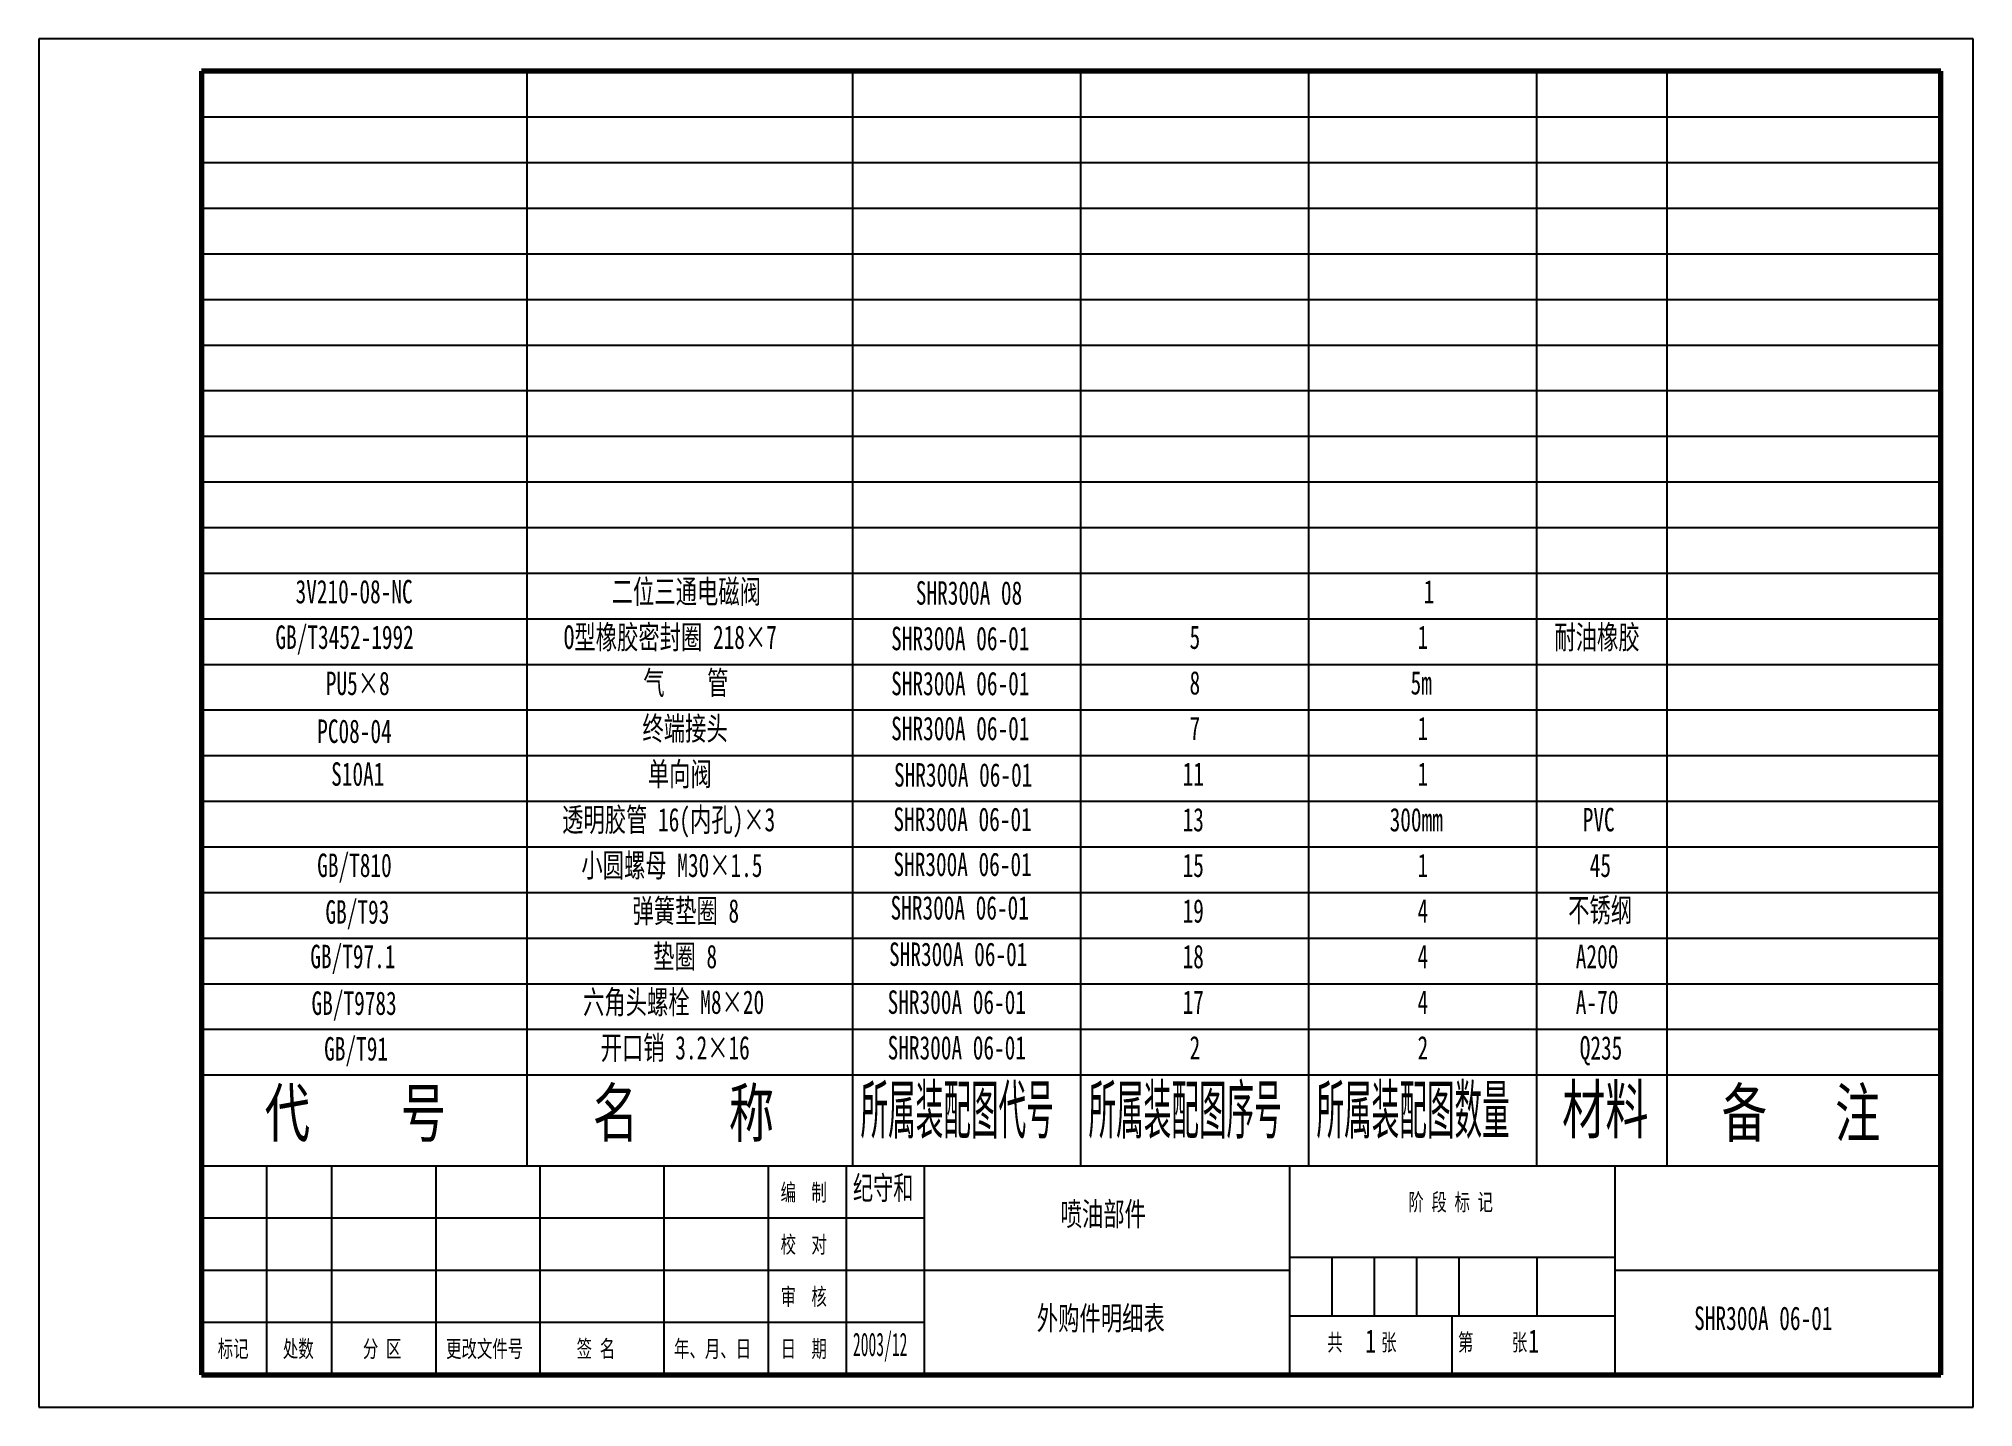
# Model space of a CAD drawing. Header units: millimetres. Extents: x -148 to 148, y -105 to 105.
import ezdxf

# ---------------------------------------------------------------- set-up
doc = ezdxf.new("R2010")
doc.units = ezdxf.units.MM
for name, color, linetype, lineweight in [('CAXA0', 7, 'Continuous', 70), ('CAXA3', 7, 'Continuous', 25), ('CAXA4', 3, 'Continuous', 25)]:
    doc.layers.add(name, color=color, linetype=linetype, lineweight=lineweight)
doc.styles.add('TextStyle0', font='', dxfattribs={"width": 0.425671})
doc.styles.add('TextStyle1', font='', dxfattribs={"width": 0.629903})
doc.styles.add('TextStyle2', font='', dxfattribs={"width": 0.487796})
doc.styles.add('UserTxtStyle1', font='', dxfattribs={"width": 0.7})
doc.styles.add('UserTxtStyle2', font='', dxfattribs={"width": 0.7})
doc.styles.add('UserTxtStyle3', font='', dxfattribs={"width": 0.7})
doc.styles.add('UserTxtStyle4', font='', dxfattribs={"width": 0.667})
doc.styles.add('UserTxtStyle5', font='', dxfattribs={"width": 0.667})
doc.styles.add('标准', font='', dxfattribs={"width": 0.667})
doc.styles.get('TextStyle0').set_extended_font_data('FangSong_GB2312')
doc.styles.get('TextStyle1').set_extended_font_data('FangSong_GB2312')
doc.styles.get('TextStyle2').set_extended_font_data('FangSong_GB2312')
doc.styles.get('UserTxtStyle1').set_extended_font_data('FangSong_GB2312')
doc.styles.get('UserTxtStyle2').set_extended_font_data('FangSong_GB2312')
doc.styles.get('UserTxtStyle3').set_extended_font_data('FangSong_GB2312')
doc.styles.get('UserTxtStyle4').set_extended_font_data('FangSong_GB2312')
doc.styles.get('UserTxtStyle5').set_extended_font_data('FangSong_GB2312')
doc.styles.get('标准').set_extended_font_data('FangSong_GB2312')

# ---------------------------------------------------------------- blocks, each defined once
blk = doc.blocks.new('CAXBLOCK0', base_point=(143.5, -100))
at = {"layer": 'CAXA3'}
for p, q in [((-73.5, -68), (-73.5, 100)), ((-23.5, -68), (-23.5, 100)), ((11.5, -68), (11.5, 100)), ((46.5, -68), (46.5, 100)), ((81.5, -68), (81.5, 100)), ((101.5, -68), (101.5, 100)), ((-123.5, 93), (143.5, 93)), ((-123.5, 86), (143.5, 86)), ((-123.5, 79), (143.5, 79)), ((-123.5, 72), (143.5, 72)), ((-123.5, 65), (143.5, 65)), ((-123.5, 58), (143.5, 58)), ((-123.5, 51), (143.5, 51)), ((-123.5, 44), (143.5, 44)), ((-123.5, 37), (143.5, 37)), ((-123.5, 30), (143.5, 30)), ((-123.5, 23), (143.5, 23)), ((-123.5, 16), (143.5, 16)), ((-123.5, 9), (143.5, 9)), ((-123.5, 2), (143.5, 2)), ((-123.5, -5), (143.5, -5)), ((-123.5, -12), (143.5, -12)), ((-123.5, -19), (143.5, -19)), ((-123.5, -26), (143.5, -26)), ((-123.5, -33), (143.5, -33)), ((-123.5, -40), (143.5, -40)), ((-123.5, -47), (143.5, -47)), ((-123.5, -54), (143.5, -54))]:
    blk.add_line(p, q, dxfattribs=at)
at = {"layer": 'CAXA4', "linetype": 'Continuous', "lineweight": 25, "char_height": 7.3, "attachment_point": 1}
for s, insert, style in [('\\fFangSong_GB2312|b0|i0|p34;    代    号', (-127.71, -56.18), 'UserTxtStyle1'), ('\\fFangSong_GB2312|b0|i0|p34;    名    称', (-77.34, -56.18), 'UserTxtStyle2'), ('\\fFangSong_GB2312|b0|i0|p34;所属装配图代号', (-22.34, -55.66), 'TextStyle0'), ('\\fFangSong_GB2312|b0|i0|p34;所属装配图序号', (12.66, -55.66), 'TextStyle0'), ('\\fFangSong_GB2312|b0|i0|p34;所属装配图数量', (47.66, -55.66), 'TextStyle0'), ('\\fFangSong_GB2312|b0|i0|p34;材料', (85.36, -55.65), '标准'), ('\\fFangSong_GB2312|b0|i0|p34;备   注', (109.87, -56.18), 'UserTxtStyle3')]:
    blk.add_mtext(s, dxfattribs=dict(at, insert=insert, style=style))
blk = doc.blocks.new('CAXBLOCK1', base_point=(143.5, -100))
at = {"layer": 'CAXA0', "linetype": 'Continuous', "lineweight": 70}
for p, q in [((143.5, 100), (-123.5, 100)), ((-123.5, 100), (-123.5, -100)), ((143.5, -100), (143.5, 100)), ((-123.5, -100), (143.5, -100))]:
    blk.add_line(p, q, dxfattribs=at)
at = {"layer": 'CAXA3', "linetype": 'Continuous', "lineweight": 25}
for p, q in [((148.5, 105), (-148.5, 105)), ((-148.5, 105), (-148.5, -105)), ((148.5, -105), (148.5, 105)), ((-148.5, -105), (148.5, -105))]:
    blk.add_line(p, q, dxfattribs=at)
blk = doc.blocks.new('CAXBLOCK3', base_point=(143.5, -100))
at = {"layer": 'CAXA3'}
for p, q in [((143.5, -68), (-123.5, -68)), ((-123.5, -68), (-123.5, -100)), ((-113.5, -100), (-113.5, -68)), ((-103.5, -100), (-103.5, -68)), ((-87.5, -100), (-87.5, -68)), ((-71.5, -100), (-71.5, -68)), ((-52.5, -100), (-52.5, -68)), ((-36.5, -68), (-36.5, -100)), ((-24.5, -100), (-24.5, -68)), ((-12.5, -100), (-12.5, -68)), ((43.5, -68), (43.5, -100)), ((93.5, -100), (93.5, -68)), ((143.5, -68), (143.5, -100)), ((-36.5, -72), (-36.5, -100)), ((-36.5, -76), (-123.5, -76)), ((-12.5, -76), (-36.5, -76)), ((93.5, -82), (43.5, -82)), ((50, -82), (50, -91)), ((56.5, -82), (56.5, -91)), ((63, -82), (63, -91)), ((69.5, -82), (69.5, -91)), ((81.5, -82), (81.5, -91)), ((-36.5, -84), (-123.5, -84)), ((143.5, -84), (93.5, -84)), ((-36.5, -92), (-123.5, -92)), ((-12.5, -92), (-36.5, -92)), ((93.5, -91), (43.5, -91)), ((68.5, -100), (68.5, -91)), ((143.5, -100), (-123.5, -100))]:
    blk.add_line(p, q, dxfattribs=at)
at = {"layer": 'CAXA3', "linetype": 'Continuous', "lineweight": 25}
blk.add_line((43.5, -84), (-36.5, -84), dxfattribs=at)
at = {"layer": 'CAXA4', "linetype": 'Continuous', "lineweight": 25, "char_height": 2.6, "attachment_point": 1, "style": 'UserTxtStyle4'}
for s, insert in [('\\fFangSong_GB2312|b0|i0|p34;编  制', (-34.6, -70.72)), ('\\fFangSong_GB2312|b0|i0|p34;阶 段 标 记', (61.76, -72.22)), ('\\fFangSong_GB2312|b0|i0|p34;校  对', (-34.6, -78.72)), ('\\fFangSong_GB2312|b0|i0|p34;审  核', (-34.6, -86.72)), ('\\fFangSong_GB2312|b0|i0|p34;日  期 ', (-34.6, -94.72))]:
    blk.add_mtext(s, dxfattribs=dict(at, insert=insert))
at = {"layer": 'CAXA4', "char_height": 2.6, "attachment_point": 1}
for s, insert, style in [('\\fFangSong_GB2312|b0|i0|p34;标记', (-121.01, -94.72), '标准'), ('\\fFangSong_GB2312|b0|i0|p34;处数', (-111.01, -94.72), '标准'), ('\\fFangSong_GB2312|b0|i0|p34;分 区', (-98.73, -94.72), '标准'), ('\\fFangSong_GB2312|b0|i0|p34;更改文件号', (-85.96, -94.72), '标准'), ('\\fFangSong_GB2312|b0|i0|p34;签 名', (-65.91, -94.72), '标准'), ('\\fFangSong_GB2312|b0|i0|p34;年、月、日', (-50.96, -94.72), '标准'), ('\\fFangSong_GB2312|b0|i0|p34;共     张        第     张', (49.32, -93.72), 'UserTxtStyle4')]:
    blk.add_mtext(s, dxfattribs=dict(at, insert=insert, style=style))
blk = doc.blocks.new('CAXBLOCK4')
at = {"layer": 'CAXA0', "color": 0, "linetype": 'Continuous', "lineweight": 25, "insert": (-23.5, -69.534), "char_height": 3.6, "attachment_point": 1, "style": 'TextStyle1'}
blk.add_mtext('\\fFangSong_GB2312|b0|i0|p34;纪守和', dxfattribs=at)
blk = doc.blocks.new('CAXBLOCK7')
at = {"layer": 'CAXA0', "color": 0, "linetype": 'Continuous', "lineweight": 25, "insert": (-23.5, -93.534), "char_height": 3.6, "attachment_point": 1, "style": 'TextStyle2'}
blk.add_mtext('\\fFangSong_GB2312|b0|i0|p34;2003/12', dxfattribs=at)
blk = doc.blocks.new('CAXBLOCK8')
at = {"layer": 'CAXA0', "color": 0, "linetype": 'Continuous', "lineweight": 25, "insert": (8.380712, -73.534), "char_height": 3.6, "attachment_point": 1, "style": '标准'}
blk.add_mtext('\\fFangSong_GB2312|b0|i0|p34;喷油部件', dxfattribs=at)
blk = doc.blocks.new('CAXBLOCK9')
at = {"layer": 'CAXA0', "color": 0, "linetype": 'Continuous', "lineweight": 25, "insert": (4.731068, -89.534), "char_height": 3.6, "attachment_point": 1, "style": '标准'}
blk.add_mtext('\\fFangSong_GB2312|b0|i0|p34;外购件明细表', dxfattribs=at)
blk = doc.blocks.new('CAXBLOCK11')
at = {"layer": 'CAXA0', "color": 0, "linetype": 'Continuous', "lineweight": 25, "insert": (105.648657, -89.534), "char_height": 3.6, "attachment_point": 1, "style": '标准'}
blk.add_mtext('\\fFangSong_GB2312|b0|i0|p34;SHR300A 06-01', dxfattribs=at)
blk = doc.blocks.new('CAXBLOCK12')
at = {"layer": 'CAXA0', "color": 0, "linetype": 'Continuous', "lineweight": 25, "insert": (55.177589, -93.034), "char_height": 3.6, "attachment_point": 1, "style": '标准'}
blk.add_mtext('\\fFangSong_GB2312|b0|i0|p34;1', dxfattribs=at)
blk = doc.blocks.new('CAXBLOCK13')
at = {"layer": 'CAXA0', "color": 0, "linetype": 'Continuous', "lineweight": 25, "insert": (80.177589, -93.034), "char_height": 3.6, "attachment_point": 1, "style": '标准'}
blk.add_mtext('\\fFangSong_GB2312|b0|i0|p34;1', dxfattribs=at)

msp = doc.modelspace()

# ---------------------------------------------------------------- block references
at = {"layer": 'CAXA0'}
for name in ['CAXBLOCK1', 'CAXBLOCK0', 'CAXBLOCK3']:
    msp.add_blockref(name, (143.5, -100), dxfattribs=at)
at = {"layer": 'CAXA3'}
for name in ['CAXBLOCK4', 'CAXBLOCK8', 'CAXBLOCK9', 'CAXBLOCK11', 'CAXBLOCK7', 'CAXBLOCK12', 'CAXBLOCK13']:
    msp.add_blockref(name, (0, 0), dxfattribs=at)

# ---------------------------------------------------------------- texts
at = {"layer": 'CAXA4', "linetype": 'Continuous', "lineweight": 25, "char_height": 3.6, "attachment_point": 1}
for s, insert, style in [('\\fFangSong_GB2312|b0|i0|p34;3V210-08-NC', (-109.06, 21.96), 'UserTxtStyle4'), ('\\fFangSong_GB2312|b0|i0|p34;二位三通电磁阀', (-60.54, 21.96), 'UserTxtStyle4'), ('\\fFangSong_GB2312|b0|i0|p34;SHR300A 08', (-13.84, 21.76), 'UserTxtStyle5'), ('\\fFangSong_GB2312|b0|i0|p34;1', (64.13, 21.96), 'UserTxtStyle4'), ('\\fFangSong_GB2312|b0|i0|p34;GB/T3452-1992', (-112.15, 14.97), 'UserTxtStyle4'), ('\\fFangSong_GB2312|b0|i0|p34;O型橡胶密封圈 218×7', (-67.9, 14.97), 'UserTxtStyle4'), ('\\fFangSong_GB2312|b0|i0|p34;5', (28.18, 14.97), 'UserTxtStyle4'), ('\\fFangSong_GB2312|b0|i0|p34;1', (63.18, 14.97), 'UserTxtStyle4'), ('\\fFangSong_GB2312|b0|i0|p34;耐油橡胶', (84.18, 14.97), 'UserTxtStyle4'), ('\\fFangSong_GB2312|b0|i0|p34;SHR300A 06-01', (-17.63, 14.77), 'UserTxtStyle5'), ('\\fFangSong_GB2312|b0|i0|p34;PU5×8', (-104.42, 7.89), 'UserTxtStyle4'), ('\\fFangSong_GB2312|b0|i0|p34;气    管', (-55.69, 7.97), 'UserTxtStyle5'), ('\\fFangSong_GB2312|b0|i0|p34;SHR300A 06-01', (-17.63, 7.86), 'UserTxtStyle5'), ('\\fFangSong_GB2312|b0|i0|p34;8', (28.18, 7.97), 'UserTxtStyle4'), ('\\fFangSong_GB2312|b0|i0|p34;5m', (62.11, 7.97), 'UserTxtStyle4'), ('\\fFangSong_GB2312|b0|i0|p34;PC08-04', (-105.74, 0.54), 'UserTxtStyle4'), ('\\fFangSong_GB2312|b0|i0|p34;终端接头', (-55.82, 0.97), 'UserTxtStyle4'), ('\\fFangSong_GB2312|b0|i0|p34;SHR300A 06-01', (-17.63, 0.96), 'UserTxtStyle5'), ('\\fFangSong_GB2312|b0|i0|p34;7', (28.18, 0.97), 'UserTxtStyle4'), ('\\fFangSong_GB2312|b0|i0|p34;1', (63.18, 0.97), 'UserTxtStyle4'), ('\\fFangSong_GB2312|b0|i0|p34;单向阀 ', (-54.99, -6.03), 'UserTxtStyle4'), ('\\fFangSong_GB2312|b0|i0|p34;S10A1', (-103.6, -6.03), 'UserTxtStyle4'), ('\\fFangSong_GB2312|b0|i0|p34;SHR300A 06-01', (-17.19, -6.16), 'UserTxtStyle5'), ('\\fFangSong_GB2312|b0|i0|p34;11', (27.11, -6.03), 'UserTxtStyle4'), ('\\fFangSong_GB2312|b0|i0|p34;1', (63.18, -6.03), 'UserTxtStyle4'), ('\\fFangSong_GB2312|b0|i0|p34;透明胶管 16(内孔)×3', (-68.15, -13.03), 'UserTxtStyle4'), ('\\fFangSong_GB2312|b0|i0|p34;SHR300A 06-01', (-17.28, -12.97), 'UserTxtStyle5'), ('\\fFangSong_GB2312|b0|i0|p34;13', (27.11, -13.03), 'UserTxtStyle4'), ('\\fFangSong_GB2312|b0|i0|p34;300mm', (58.9, -13.03), 'UserTxtStyle4'), ('\\fFangSong_GB2312|b0|i0|p34;PVC', (88.54, -13.03), 'UserTxtStyle4'), ('\\fFangSong_GB2312|b0|i0|p34;GB/T810', (-105.74, -20.03), 'UserTxtStyle4'), ('\\fFangSong_GB2312|b0|i0|p34;小圆螺母 M30×1.5', (-65.19, -20.03), 'UserTxtStyle4'), ('\\fFangSong_GB2312|b0|i0|p34;SHR300A 06-01', (-17.28, -19.88), 'UserTxtStyle5'), ('\\fFangSong_GB2312|b0|i0|p34;15', (27.11, -20.03), 'UserTxtStyle4'), ('\\fFangSong_GB2312|b0|i0|p34;1', (63.18, -20.03), 'UserTxtStyle4'), ('\\fFangSong_GB2312|b0|i0|p34;45', (89.61, -20.03), 'UserTxtStyle4'), ('\\fFangSong_GB2312|b0|i0|p34;弹簧垫圈 8', (-57.34, -27.03), 'UserTxtStyle5'), ('\\fFangSong_GB2312|b0|i0|p34;SHR300A 06-01', (-17.72, -26.56), 'UserTxtStyle5'), ('\\fFangSong_GB2312|b0|i0|p34;不锈纲', (86.3, -26.9), 'UserTxtStyle4'), ('\\fFangSong_GB2312|b0|i0|p34;GB/T93', (-104.47, -27.19), 'UserTxtStyle4'), ('\\fFangSong_GB2312|b0|i0|p34;19', (27.11, -27.03), 'UserTxtStyle4'), ('\\fFangSong_GB2312|b0|i0|p34;4', (63.18, -27.03), 'UserTxtStyle4'), ('\\fFangSong_GB2312|b0|i0|p34;GB/T97.1', (-106.8, -34.03), 'UserTxtStyle4'), ('\\fFangSong_GB2312|b0|i0|p34;垫圈 8', (-54.17, -34.03), 'UserTxtStyle4'), ('\\fFangSong_GB2312|b0|i0|p34;SHR300A 06-01', (-17.95, -33.68), 'UserTxtStyle5'), ('\\fFangSong_GB2312|b0|i0|p34;18', (27.11, -34.03), 'UserTxtStyle4'), ('\\fFangSong_GB2312|b0|i0|p34;4', (63.18, -34.03), 'UserTxtStyle4'), ('\\fFangSong_GB2312|b0|i0|p34;A200', (87.47, -34.03), 'UserTxtStyle4'), ('\\fFangSong_GB2312|b0|i0|p34;GB/T9783', (-106.61, -41.19), 'UserTxtStyle4'), ('\\fFangSong_GB2312|b0|i0|p34;六角头螺栓 M8×20', (-64.94, -41.03), 'UserTxtStyle4'), ('\\fFangSong_GB2312|b0|i0|p34;SHR300A 06-01', (-18.17, -41.03), 'UserTxtStyle5'), ('\\fFangSong_GB2312|b0|i0|p34;SHR300A 06-01', (-18.17, -41.03), 'UserTxtStyle5'), ('\\fFangSong_GB2312|b0|i0|p34;17', (27.11, -41.03), 'UserTxtStyle4'), ('\\fFangSong_GB2312|b0|i0|p34;4', (63.18, -41.03), 'UserTxtStyle4'), ('\\fFangSong_GB2312|b0|i0|p34;A-70', (87.47, -41.03), 'UserTxtStyle4'), ('\\fFangSong_GB2312|b0|i0|p34;开口销 3.2×16', (-62.23, -48.03), 'UserTxtStyle4'), ('\\fFangSong_GB2312|b0|i0|p34;GB/T91', (-104.67, -48.19), 'UserTxtStyle4'), ('\\fFangSong_GB2312|b0|i0|p34;SHR300A 06-01', (-18.17, -48.03), 'UserTxtStyle5'), ('\\fFangSong_GB2312|b0|i0|p34;2', (28.18, -48.03), 'UserTxtStyle4'), ('\\fFangSong_GB2312|b0|i0|p34;2', (63.18, -48.03), 'UserTxtStyle4'), ('\\fFangSong_GB2312|b0|i0|p34;Q235', (88.08, -48.05), 'UserTxtStyle4')]:
    msp.add_mtext(s, dxfattribs=dict(at, insert=insert, style=style))

doc.saveas('drawing.dxf')
